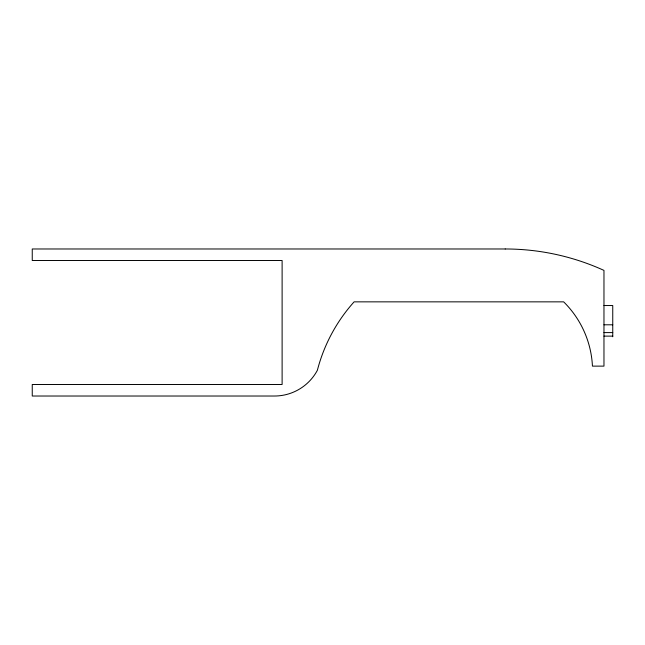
<?xml version="1.0" encoding="UTF-8"?>
<svg xmlns="http://www.w3.org/2000/svg" width="645" height="645" viewBox="0 0 645 645"><rect width="100%" height="100%" fill="white"/><g stroke="black" fill="none" stroke-linecap="round" stroke-linejoin="round"><path stroke-width="0.97" d="M603.97 305.536L612.75 305.536L612.75 336.755M603.97 324.798L612.75 324.798M603.97 332.602L612.75 332.602M603.97 336.126L612.75 336.126M505.212 248.978L32.25 248.978L32.25 260.516L282.115 260.516L282.115 384.485L32.25 384.485L32.25 396.022L274.431 396.022A48.697 48.697 0 0 0 317.372 370.294A163.661 163.661 0 0 1 354.105 301.852L563.649 301.852A96.944 96.944 0 0 1 592.441 366.126L603.97 366.126L603.97 270.4A238.376 238.376 0 0 0 505.212 248.978"/></g></svg>
